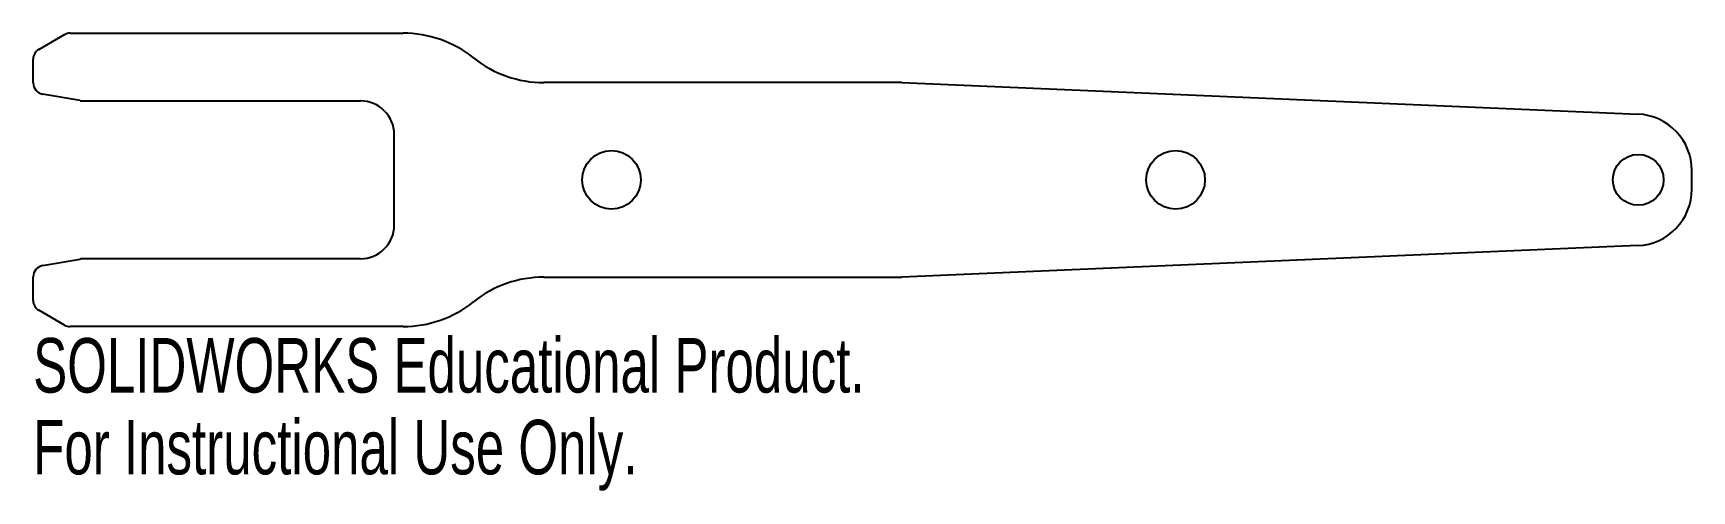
# Model space of a CAD drawing. Header units: millimetres. Extents: x 0 to 147, y -28 to 13.
import ezdxf

# ---------------------------------------------------------------- set-up
doc = ezdxf.new("R2010")
doc.units = ezdxf.units.MM
doc.styles.add('SLDTEXTSTYLE0', font='TXT', dxfattribs={"width": 0.7})

msp = doc.modelspace()

# ---------------------------------------------------------------- linework, layer by layer
at = {"color": 7, "linetype": 'Continuous', "lineweight": 25}
for p, q in [((0.5, 11.56), (2.77, 12.87)), ((3.27, 13), (32.78, 13)), ((0, 8.59), (0, 10.69)), ((4.17, 7.02), (0.83, 7.6)), ((77, 8.62), (45.27, 8.62)), ((77, 8.62), (142.21, 5.83)), ((4.34, 7), (29, 7)), ((32, -4), (32, 4)), ((147, -0.83), (147, 0.83)), ((142.21, -5.83), (77, -8.62)), ((0.83, -7.6), (4.17, -7.02)), ((29, -7), (4.34, -7)), ((0, -10.69), (0, -8.59)), ((45.27, -8.62), (77, -8.62)), ((2.77, -12.87), (0.5, -11.56)), ((32.78, -13), (3.27, -13))]:
    msp.add_line(p, q, dxfattribs=at)
for centre, radius in [((51.25, 0), 2.6), ((101.25, 0), 2.6), ((142.25, 0), 2.25)]:
    msp.add_circle(centre, radius, dxfattribs=at)
for centre, radius, start, end in [((3.27, 12), 1, 90, 120), ((32.78, 3), 10, 51.3752, 90), ((1, 10.69), 1, 120, 180), ((45.27, 18.62), 10, 231.3752, 270), ((1, 8.59), 1, 180, 260), ((4.34, 8), 1, 260, 270), ((29, 4), 3, 0, 90), ((142, 0.83), 5, 0, 87.546), ((142, -0.83), 5, 272.454, 0), ((29, -4), 3, 270, 0), ((4.34, -8), 1, 90, 100), ((1, -8.59), 1, 100, 180), ((45.27, -18.62), 10, 90, 128.6248), ((1, -10.69), 1, 180, 240), ((32.78, -3), 10, 270, 308.6248), ((3.27, -12), 1, 240, 270)]:
    msp.add_arc(centre, radius, start, end, dxfattribs=at)

# ---------------------------------------------------------------- texts
at = {"color": 7, "linetype": 'Continuous', "char_height": 4.8336, "attachment_point": 1, "style": 'SLDTEXTSTYLE0'}
for s, insert in [('SOLIDWORKS Educational Product.', (0, -14.02)), ('For Instructional Use Only.', (0, -21.27))]:
    msp.add_mtext(s, dxfattribs=dict(at, insert=insert))

doc.saveas('drawing.dxf')
